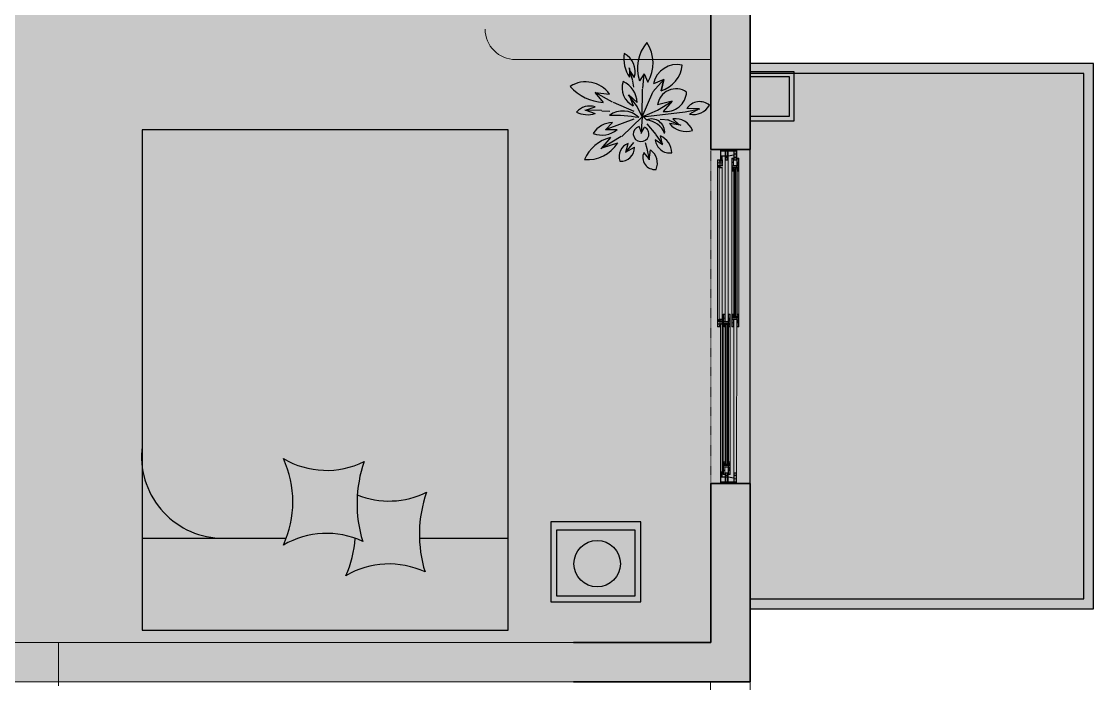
# Model space of a CAD drawing. Header units: feet. Extents: x 600 to 2744, y 411 to 1435.
# Drawn here: x 2533.3 to 2744.3, y 549.9 to 680 of the extents above; entities that cross this region are included whole.
import ezdxf

# ---------------------------------------------------------------- set-up
doc = ezdxf.new("R2010")
doc.units = ezdxf.units.FT
doc.linetypes.add('HIDDENX2', pattern=[0.75, 0.5, -0.25])
for name, color, linetype, lineweight in [('FP_A_DOOR_WIN', 140, 'Continuous', 18), ('PQI-A-DOOR', 51, 'Continuous', 18), ('PQI-A-FLOR', 21, 'Continuous', 30), ('PQI-A-HIDN', 31, 'HIDDENX2', 9), ('PQI-A-IN-ELEV', 245, 'Continuous', 9), ('PQI-A-IN-ELEV-LGHT', 201, 'Continuous', 5), ('PQI-A-IN-FURN', 39, 'Continuous', 13), ('PQI-A-STEEL', 153, 'Continuous', 30), ('PQI-A-WALL', 30, 'Continuous', 50), ('PQI-A-WIN', 140, 'Continuous', 13), ('PQI-ST-COLM', 34, 'Continuous', 40)]:
    doc.layers.add(name, color=color, linetype=linetype, lineweight=lineweight)
doc.linetypes.add('ZIGZAG', pattern='A,0.00254,-5.08,[131,ltypeshp.shx,S=5.08,R=0,X=-5.08,Y=0],-10.16,[131,ltypeshp.shx,S=5.08,R=180,X=5.08,Y=0],-5.08', length=20.32254)

# ---------------------------------------------------------------- blocks, each defined once
blk = doc.blocks.new('2track fly')
for p, q in [((74, 59), (74, 34)), ((83, 59), (74, 59)), ((76, 57), (76, 34)), ((81, 57), (76, 57)), ((81, 57), (81, 34)), ((83, 59), (83, 6)), ((14, 54), (0, 54)), ((0, 54), (0, 0.5)), ((0, 5.5), (0, 2.5)), ((0.5, 0), (2, 0)), ((2, 52), (2, 8.5)), ((12, 52), (2, 52)), ((12, 42), (2, 42)), ((12, 40), (2, 40)), ((2, 24), (12, 24)), ((2, 23), (12, 23)), ((2, 5.5), (2, 2.5)), ((2, 5.5), (2, 2.5)), ((2, 0), (2.9, 0.9)), ((2.5, 8), (12, 8)), ((2.5, 6), (11.5, 6)), ((2.5, 2), (3, 2)), ((3, 2), (3, 1.2)), ((11, 2), (11.5, 2)), ((11, 2), (11, 1.4)), ((11.3, 0.7), (11.9, 0.1)), ((12, 52), (12, 8)), ((12, 5.5), (12, 2.5)), ((12.2, 0), (14, 0)), ((14, 54), (14, 29)), ((14, 27), (14, 8)), ((14, 8), (44, 8)), ((14, 5.5), (14, 2.5)), ((14, 0), (14.9, 0.9)), ((14.5, 6), (37.4, 6)), ((14.5, 2), (15, 2)), ((15, 2), (15, 1.2)), ((36.9, 2), (37.4, 2)), ((36.9, 2), (36.9, 1.4)), ((37.2, 0.7), (37.7, 0.1)), ((37.9, 5.5), (37.9, 2.5)), ((38.1, 0), (39.9, 0)), ((39.9, 5.5), (39.9, 2.5)), ((39.9, 0), (40.7, 0.9)), ((55.5, 6), (40.4, 6)), ((40.4, 6), (58.8, 6)), ((40.4, 2), (40.9, 2)), ((40.9, 2), (40.9, 1.2)), ((58, 54), (44, 54)), ((44, 54), (44, 34)), ((44, 32), (44, 8)), ((46, 52), (46, 34)), ((56, 52), (46, 52)), ((56, 42), (46, 42)), ((56, 40), (46, 40)), ((46, 32), (46, 8.5)), ((46.5, 8), (56, 8)), ((46.5, 6), (55.5, 6)), ((46.5, 6), (55.5, 6)), ((46.5, 6), (55.5, 6)), ((56, 52), (56, 34)), ((56, 32), (56, 8)), ((58.3, 2), (58.8, 2)), ((58.3, 2), (58.3, 1.4)), ((58.5, 8), (80.5, 8)), ((58.8, 6), (58.5, 6)), ((58.6, 0.7), (59.2, 0.1)), ((59.3, 5.5), (59.3, 2.5)), ((59.6, 0), (61.3, 0)), ((61.3, 5.5), (61.3, 2.5)), ((61.3, 0), (62.2, 0.9)), ((80.5, 6), (61.8, 6)), ((61.8, 6), (80.5, 6)), ((61.8, 2), (62.3, 2)), ((62.3, 2), (62.3, 1.2)), ((80.5, 2), (80, 2)), ((80, 2), (80, 1.2)), ((81, 0), (80.1, 0.9)), ((81, 5.5), (81, 2.5)), ((81, 5.5), (81, 2.5)), ((82.5, 0), (81, 0)), ((83, 6), (83, 0.5))]:
    blk.add_line(p, q)
for points in [[(14, 29), (43.8, 34, -0.018535), (44, 34, -0.018535)], [(58, 54), (58, 34.5, 0.414214), (58.5, 34), (74, 34)], [(58, 8.5), (58, 31.5, -0.414214), (58.5, 32), (80.5, 32, -0.414214), (81, 31.5), (81, 8.5)]]:
    blk.add_lwpolyline(points, format="xyb")
for points in [[(14, 27), (44, 32)], [(46, 34), (56, 34)], [(46, 32), (56, 32)], [(76, 34), (81, 34)]]:
    blk.add_lwpolyline(points)
for centre, radius, start, end in [((0.5, 0.5), 0.5, 180, 270), ((2.5, 8.5), 0.5, 180, 270), ((2.5, 5.5), 0.5, 90, 180), ((2.5, 2.5), 0.5, 180, 270), ((2.5, 1.2), 0.5, 315, 0), ((12, 1.4), 1, 180, 225), ((11.5, 5.5), 0.5, 0, 90), ((11.5, 2.5), 0.5, 270, 0), ((12.2, 0.5), 0.5, 225, 270), ((14.5, 5.5), 0.5, 90, 180), ((14.5, 2.5), 0.5, 180, 270), ((14.5, 1.2), 0.5, 315, 0), ((37.9, 1.4), 1, 180, 225), ((37.4, 5.5), 0.5, 0, 90), ((37.4, 2.5), 0.5, 270, 0), ((38.1, 0.5), 0.5, 225, 270), ((40.4, 5.5), 0.5, 90, 180), ((40.4, 2.5), 0.5, 180, 270), ((40.4, 1.2), 0.5, 315, 0), ((46.5, 8.5), 0.5, 180, 270), ((58.5, 8.5), 0.5, 180, 270), ((59.3, 1.4), 1, 180, 225), ((58.8, 5.5), 0.5, 0, 90), ((58.8, 2.5), 0.5, 270, 0), ((59.6, 0.5), 0.5, 225, 270), ((61.8, 5.5), 0.5, 90, 180), ((61.8, 2.5), 0.5, 180, 270), ((61.8, 1.2), 0.5, 315, 0), ((80.5, 1.2), 0.5, 180, 225), ((80.5, 8.5), 0.5, 270, 0), ((80.5, 5.5), 0.5, 0, 90), ((80.5, 2.5), 0.5, 270, 0), ((82.5, 0.5), 0.5, 270, 0)]:
    blk.add_arc(centre, radius, start, end)
blk = doc.blocks.new('windowsashfly')
for p, q in [((5, 61), (5, 0)), ((7, 61), (7, 58.5)), ((13.5, 65), (9, 65)), ((11, 63), (9, 63)), ((11, 56.5), (9, 56.5)), ((11.5, 62.5), (11.5, 62.5)), ((11.5, 57), (11.5, 57)), ((12.5, 62), (12, 62)), ((12.5, 57.5), (12, 57.5)), ((13.5, 65), (13.5, 63)), ((13.5, 55), (13.5, 56.5)), ((5, 0), (14.5, 0)), ((11.9, 54.5), (7, 54.5)), ((7, 54.5), (7, 2)), ((13.5, 21.1), (7, 21.1)), ((13.5, 20.1), (7, 20.1)), ((7, 2), (13.5, 2)), ((9.8, 21.1), (12.8, 44.7)), ((11.9, 54.5), (10.1, 50.1)), ((10.8, 21.1), (13.8, 44.5)), ((13, 54.5), (11, 49.7)), ((13.5, 2), (13.5, 39.2)), ((13.5, 39.2), (39, 39.2)), ((14.5, 2), (14.5, 37.2)), ((31.5, 37.2), (14.5, 37.2)), ((14.5, 0), (15.5, 2)), ((15.5, 2), (14.5, 2)), ((17, 46.7), (15, 45.8)), ((17.3, 45.7), (15.5, 44.9)), ((18, 47), (30, 47)), ((18.2, 46), (39, 46)), ((31.5, 0), (30.5, 2)), ((30.5, 2), (31.5, 2)), ((31, 52), (31, 48)), ((31, 52), (32, 52)), ((31.5, 2), (31.5, 37.2)), ((32.5, 2), (32.5, 38.2)), ((32.5, 38.2), (39, 38.2)), ((32.5, 21.1), (39, 21.1)), ((32.5, 20.1), (39, 20.1)), ((32.5, 2), (39, 2)), ((33, 51), (33, 48)), ((34, 47), (38, 47)), ((38.9, 48.3), (38.2, 50.7)), ((39, 46), (39, 2)), ((39.1, 52), (41, 52)), ((41, 52), (41, 0)), ((31.5, 0), (41, 0))]:
    blk.add_line(p, q)
for centre, radius, start, end in [((9, 61), 4, 90, 180), ((9, 61), 2, 90, 180), ((9, 58.5), 2, 180, 270), ((11, 62.5), 0.5, 0, 90), ((11, 57), 0.5, 270, 0), ((12, 62.5), 0.5, 180, 270), ((12, 57), 0.5, 90, 180), ((12.5, 63), 1, 270, 0), ((12.5, 56.5), 1, 0, 90), ((13, 55), 0.5, 270, 0), ((13.8, 48.5), 4, 157.3829, 255.5225), ((13.8, 48.5), 3, 157.3829, 295.014), ((13.8, 48.5), 4, 270, 295.014), ((18, 45), 2, 90, 119.7184), ((18.2, 44), 2, 90, 119.7184), ((30, 48), 1, 270, 0), ((32, 51), 1, 0, 90), ((34, 48), 1, 180, 270), ((38, 48), 1, 270, 16.6761), ((39.1, 51), 1, 90, 196.6761)]:
    blk.add_arc(centre, radius, start, end)
blk = doc.blocks.new('flyscreen sash')
for p, q in [((-27, 30), (-17, 40)), ((-27, 30), (-27, 0)), ((-27, 0), (-12.6, 0)), ((-16.2, 38), (-25, 29.2)), ((-25, 29.2), (-25, 15.9)), ((-25, 28.3), (-14.1, 28.3)), ((-25, 15.9), (-14.1, 15.9)), ((-25, 14.4), (-25, 2)), ((-25, 14.4), (-14.1, 14.4)), ((-25, 2), (-17.1, 2)), ((-23.9, 30.3), (-14.1, 30.3)), ((-3, 40), (-17, 40)), ((-16.6, 2.5), (-16.6, 7.5)), ((-10, 38), (-16.2, 38)), ((-15.6, 2.5), (-15.6, 7.5)), ((-15.1, 9), (-14.1, 9)), ((-15.1, 8), (-13.1, 8)), ((-15.1, 2), (-13.1, 2)), ((-14.1, 38), (-14.1, 30.3)), ((-14.1, 28.3), (-14.1, 15.9)), ((-14.1, 14.4), (-14.1, 9)), ((-13.1, 38), (-13.1, 30.3)), ((-10, 30.3), (-13.1, 30.3)), ((-13.1, 30.3), (-10, 30.3)), ((-13.1, 28.3), (-3.5, 28.3)), ((-13.1, 28.3), (-13.1, 15.9)), ((-13.1, 15.9), (-2, 15.9)), ((-13.1, 8), (-13.1, 7)), ((-13.1, 7), (-12.6, 7)), ((-13.1, 3), (-12.6, 3)), ((-13.1, 2), (-13.1, 3)), ((-12.6, 14.4), (-2, 14.4)), ((-12.6, 14.4), (-12.6, 7)), ((-12.6, 0), (-12.6, 3)), ((-10, 38), (-10, 37.7)), ((-10, 30.3), (-10, 30.6)), ((-3.5, 38), (-9.5, 38)), ((-9.5, 38), (-9.5, 37.7)), ((-9.5, 30.3), (-9.5, 30.6)), ((-3.5, 30.3), (-9.5, 30.3)), ((-9.5, 30.3), (-1.5, 30.3)), ((-4, 18.8), (-4, 23.8)), ((-3.5, 38), (-3.5, 37.5)), ((-3.5, 37.5), (-3, 38)), ((-3.5, 30.3), (-3.5, 30.8)), ((-3.5, 30.8), (-3, 30.3)), ((-3, 40), (-3, 38)), ((-3, 18.8), (-3, 23.8)), ((-2.5, 25.3), (0, 25.3)), ((-2.5, 24.3), (-0.5, 24.3)), ((-2.5, 18.3), (-0.5, 18.3)), ((-2.5, 17.3), (0, 17.3)), ((-2, 25.3), (-2, 26.8)), ((-2, 15.9), (-2, 17.3)), ((-2, 0), (-2, 14.4)), ((-2, 0), (0, 0)), ((-0.5, 24.3), (-0.5, 23.3)), ((-0.5, 23.3), (0, 23.3)), ((-0.5, 19.3), (0, 19.3)), ((-0.5, 18.3), (-0.5, 19.3)), ((0, 23.3), (0, 28.8)), ((0, 0), (0, 19.3)), ((0, 18.3), (0, 19.3))]:
    blk.add_line(p, q)
for centre, radius, start, end in [((-17.1, 2.5), 0.5, 270, 0), ((-15.1, 7.5), 1.5, 90, 180), ((-15.1, 7.5), 0.5, 90, 180), ((-15.1, 2.5), 0.5, 180, 270), ((-9.8, 37.7), 0.25, 180, 360), ((-9.8, 30.6), 0.25, 0, 180), ((-2.5, 23.8), 1.5, 90, 180), ((-2.5, 18.8), 1.5, 180, 270), ((-3.5, 26.8), 1.5, 0, 90), ((-2.5, 23.8), 0.5, 90, 180), ((-2.5, 18.8), 0.5, 180, 270), ((-1.5, 28.8), 1.5, 0, 90)]:
    blk.add_arc(centre, radius, start, end)
blk = doc.blocks.new('sd51')
at = {"layer": 'FP_A_DOOR_WIN', "ltscale": 100}
for p, q in [((-90.1, 1607), (-72.6, 1607)), ((-72.6, 1607), (-90.1, 1601)), ((-90.1, 1607), (-72.6, 1601)), ((-90.1, 1601), (-90.1, 1607)), ((-90.1, 1601), (-72.6, 1601)), ((-72.6, 1601), (-72.6, 1607)), ((-134.1, 98), (-116.6, 98)), ((-116.6, 92), (-134.1, 98)), ((-134.1, 92), (-116.6, 98)), ((-134.1, 98), (-134.1, 92)), ((-134.1, 92), (-116.6, 92)), ((-116.6, 98), (-116.6, 92))]:
    blk.add_line(p, q, dxfattribs=at)
for points in [[(-68.3, 1589.3), (-68.9, 1589), (-72.1, 1589), (-72.1, 1591), (-71.6, 1591), (-71.1, 1590.5), (-70.6, 1590), (-69.3, 1590), (-68.7, 1590.3), (-63.9, 1594.7), (-63.6, 1595.4), (-63.6, 1596.7), (-71.1, 1596.7), (-71.1, 1596.2), (-71.6, 1595.7), (-72.1, 1595.7), (-72.1, 1601.1), (-68.6, 1601.1), (-68.1, 1601.8), (-69.1, 1607), (-68.1, 1607), (-67, 1601.5), (-66.5, 1601.1), (-62.6, 1601.1), (-62.6, 1595), (-62.9, 1594.2)], [(-71.1, 1597.7), (-63.6, 1597.7), (-63.6, 1600.1), (-71.1, 1600.1)], [(-112.8, 109.7), (-113.4, 110), (-116.6, 110), (-116.6, 108), (-116.1, 108), (-115.6, 108.5), (-115.1, 109), (-113.8, 109), (-113.2, 108.7), (-108.4, 104.3), (-108.1, 103.6), (-108.1, 102.3), (-115.6, 102.3), (-115.6, 102.8), (-116.1, 103.3), (-116.6, 103.3), (-116.6, 97.9), (-113.1, 97.9), (-112.6, 97.2), (-113.6, 92), (-112.6, 92), (-111.5, 97.5), (-111, 97.9), (-107.1, 97.9), (-107.1, 104), (-107.4, 104.8)], [(-115.6, 101.3), (-108.1, 101.3), (-108.1, 98.9), (-115.6, 98.9)]]:
    blk.add_lwpolyline(points, close=True, dxfattribs=at)
at = {"layer": 'PQI-A-FLOR', "ltscale": 2.5}
blk.add_line((-200, 1699), (-200, 0), dxfattribs=at)
at = {"layer": 'PQI-A-HIDN'}
blk.add_line((0, 1699), (0, 0), dxfattribs=at)
at = {"layer": 'PQI-A-IN-ELEV-LGHT', "ltscale": 100}
for p, q in [((-131.6, 865.8), (-131.6, 1645.5)), ((-117.6, 865.8), (-117.6, 1645.5)), ((-57.6, 1645.5), (-57.6, 903)), ((-57.6, 1640.5), (-57.6, 888.6)), ((-48.6, 1645.5), (-48.6, 903)), ((-48.6, 1640.5), (-48.6, 888.6)), ((-98.6, 1593), (-98.6, 890)), ((-62.6, 1595), (-62.6, 890)), ((-87.6, 54), (-87.6, 875.2)), ((-73.6, 54), (-73.6, 875.2)), ((-142.6, 842), (-142.6, 97)), ((-106.6, 844), (-106.6, 97)), ((-43.1, 863), (-43.1, 93)), ((-33.1, 873), (-33.1, 83))]:
    blk.add_line(p, q, dxfattribs=at)
at = {"layer": 'PQI-A-WIN', "ltscale": 100}
for p, q in [((-90.1, 891), (-90.1, 1601)), ((-84.1, 891), (-84.1, 1601)), ((-78.6, 891), (-78.6, 1601)), ((-72.6, 891), (-72.6, 1601)), ((-90.1, 891), (-72.6, 891)), ((-72.6, 885), (-90.1, 891)), ((-90.1, 885), (-72.6, 891)), ((-90.1, 891), (-90.1, 885)), ((-90.1, 885), (-72.6, 885)), ((-72.6, 891), (-72.6, 885)), ((-134.1, 856), (-116.6, 856)), ((-116.6, 856), (-134.1, 850)), ((-134.1, 856), (-116.6, 850)), ((-134.1, 850), (-134.1, 856)), ((-134.1, 98), (-134.1, 850)), ((-134.1, 850), (-116.6, 850)), ((-128.1, 98), (-128.1, 850)), ((-122.6, 98), (-122.6, 850)), ((-116.6, 850), (-116.6, 856)), ((-116.6, 98), (-116.6, 850))]:
    blk.add_line(p, q, dxfattribs=at)
at = {"layer": 'PQI-A-WIN', "linetype": 'ZIGZAG', "ltscale": 0.01}
blk.add_line((-57.1, 91), (-57.1, 869), dxfattribs=at)
at = {"layer": 'PQI-A-WIN', "ltscale": 100}
for points in [[(-68.8, 902.7), (-69.4, 903), (-72.6, 903), (-72.6, 901), (-72.1, 901), (-71.6, 901.5), (-71.1, 902), (-69.8, 902), (-69.2, 901.7), (-64.4, 897.3), (-64.1, 896.6), (-64.1, 895.4), (-71.6, 895.4), (-71.6, 895.9), (-72.1, 896.4), (-72.6, 896.4), (-72.6, 890.9), (-69.1, 890.9), (-68.6, 890.2), (-69.6, 885), (-68.6, 885), (-67.5, 890.5), (-67, 890.9), (-63.1, 890.9), (-63.1, 897), (-63.4, 897.8)], [(-71.6, 894.4), (-64.1, 894.4), (-64.1, 891.9), (-71.6, 891.9)], [(-112.3, 838.3), (-112.9, 838), (-116.1, 838), (-116.1, 840), (-115.6, 840), (-115.1, 839.5), (-114.6, 839), (-113.3, 839), (-112.7, 839.3), (-107.9, 843.7), (-107.6, 844.4), (-107.6, 845.7), (-115.1, 845.7), (-115.1, 845.2), (-115.6, 844.7), (-116.1, 844.7), (-116.1, 850.1), (-112.6, 850.1), (-112.1, 850.8), (-113.1, 856), (-112.1, 856), (-111, 850.5), (-110.5, 850.1), (-106.6, 850.1), (-106.6, 844), (-106.9, 843.2)], [(-115.1, 846.7), (-107.6, 846.7), (-107.6, 849.1), (-115.1, 849.1)]]:
    blk.add_lwpolyline(points, close=True, dxfattribs=at)
at = {"layer": 'FP_A_DOOR_WIN', "ltscale": 100, "xscale": -1}
for name, p, rotation in [('2track fly', (-131.6, 1699.5), 180), ('windowsashfly', (-103.6, 1654), 180), ('flyscreen sash', (-60.1, 53), 359.9999999997831)]:
    blk.add_blockref(name, p, dxfattribs=dict(at, rotation=rotation))
at = {"layer": 'FP_A_DOOR_WIN', "ltscale": 100}
for name, p in [('windowsashfly', (-147.6, 45)), ('2track fly', (-131.6, 0))]:
    blk.add_blockref(name, p, dxfattribs=at)
at = {"layer": 'PQI-A-WIN', "ltscale": 100, "xscale": -1, "rotation": 180}
blk.add_blockref('windowsashfly', (-147.6, 903), dxfattribs=at)
at = {"layer": 'PQI-A-WIN', "ltscale": 100}
blk.add_blockref('windowsashfly', (-103.6, 838), dxfattribs=at)
at = {"layer": 'PQI-A-WIN', "ltscale": 100, "rotation": 180.0000000002448}
blk.add_blockref('flyscreen sash', (-60.1, 903), dxfattribs=at)
blk = doc.blocks.new('z_109')
at = {"color": 3, "linetype": 'Continuous'}
for p, q in [((-93.8, 293.8), (-121.7, 396.4)), ((-14.4, 233.6), (-4.7, 350.4)), ((-85.3, 244.1), (-94.4, 292.7)), ((65, 208.9), (149.6, 306.7)), ((-253.8, 128), (-391.6, 201.8)), ((-60.9, 91.7), (-127.6, 186)), ((-19.6, 10.5), (-18, 230)), ((-19.6, 10.5), (65, 204.6)), ((-83.6, 53.9), (-246.4, 124.8)), ((-19.6, 10.5), (-60.9, 91.7)), ((101.8, 63.8), (216.8, 135.4)), ((-342, 60.3), (-471.9, 63)), ((-275.7, 53), (-338.5, 56.9)), ((-19.6, 10.5), (-181.1, -143.2)), ((-19.6, 10.5), (-24.2, -64.6)), ((-19.6, 10.5), (101.8, 63.8)), ((-19.6, 10.5), (-14.3, 11.4)), ((-14.3, 11.4), (319, 50.5)), ((-14.3, 11.4), (-13.4, 12.7)), ((-13.4, 12.7), (13.4, -12.7)), ((-177.8, -41.4), (-312.5, -91.6)), ((-86.1, -7.9), (-177.8, -41.4)), ((-24.2, -64.6), (-28.2, -121)), ((15.9, -43.2), (88.2, -126.5)), ((122.5, -7.9), (193.1, -11)), ((176.2, -10.2), (284.5, -54.4)), ((-186.9, -142.9), (-344.9, -240)), ((87.3, -129.3), (139.6, -204.2)), ((-88.6, -191.8), (-150.4, -266.6)), ((3.5, -191.8), (15.9, -238.1)), ((15.9, -238.1), (35.2, -326.4))]:
    blk.add_line(p, q, dxfattribs=at)
at = {"color": 82, "linetype": 'Continuous'}
for p, q in [((-120.7, 392.8), (-119, 324)), ((-120.3, 377.4), (-82.1, 322.4)), ((-4.7, 350.4), (-41.8, 295.2)), ((-4.7, 350.4), (24.2, 283.6)), ((149.6, 306.7), (68.1, 272.4)), ((129.3, 216), (149.6, 306.7)), ((149.6, 306.7), (129.3, 216)), ((-391.5, 201.8), (-278.3, 190.4)), ((-389.8, 201.6), (-326.7, 125.3)), ((-126.1, 183.9), (-59.8, 124.6)), ((-120.3, 175.7), (-91.5, 97.7)), ((65, 204.6), (65, 204.6)), ((-467.5, 62.9), (-391.6, 89.6)), ((216.8, 135.4), (101.3, 104.7)), ((216.8, 135.4), (144.5, 54.6)), ((-463.4, 64.3), (-391.5, 36.9)), ((319, 50.5), (433.6, 75.1)), ((428.9, 74.1), (332.5, 76.8)), ((428.1, 74.1), (353.4, 32.3)), ((-308.1, -89.9), (-254.4, -32.6)), ((-25.6, -113), (-45, -65.8)), ((-27.9, -117.3), (-2.3, -69.4)), ((283.1, -53.8), (196.2, -42.2)), ((272.8, -52.5), (222, -4.2)), ((-342.2, -238.3), (-268.6, -151.1)), ((-305.8, -89.1), (-217, -88.2)), ((140.4, -205.5), (123.1, -139.2)), ((-328.5, -229.9), (-213.2, -194.7)), ((-150.6, -266.9), (-80.7, -228.2)), ((-149.9, -266), (-130.8, -198.8)), ((35.2, -326.5), (45.1, -249.3)), ((141.1, -208), (83.6, -170.3)), ((33.8, -320.1), (-6.3, -268.4))]:
    blk.add_line(p, q, dxfattribs=at)
for centre, radius, start, end in [((262.2, 393.4), 319.4, 140.56297, 197.89879), ((-221.5, 433.3), 287.6, 328.64575, 34.53287), ((84.2, 468), 249.1, 170.30295, 215.32625), ((-234.9, 368.4), 159.6, 343.25336, 62.52387), ((255.6, 231.5), 191.8, 77.73181, 167.68045), ((55.5, 446.9), 242.5, 287.7269, 353.36887), ((-464.4, 59.2), 227.7, 35.17248, 122.59756), ((-20.9, 238.7), 157.6, 161.45006, 243.41496), ((-251.5, 114.8), 192, 2.91361, 65.00186), ((-304.3, 504.2), 379.6, 221.83838, 266.60269), ((246.7, 85.9), 146.6, 55.28241, 172.6291), ((166.6, 217.1), 164, 262.28955, 356.2544), ((-434.4, -39.4), 135.9, 71.64136, 139.58925), ((434.4, 8.1), 122.9, 51.11109, 145.96542), ((384.1, 175.1), 146, 257.85489, 330.74207), ((-450, 225.2), 197.1, 243.51988, 287.25995), ((-172.9, -117.6), 175.2, 44.38374, 127.10574), ((-243.2, -1062.9), 1085.6, 79.62391, 91.86557), ((-246.3, -222.4), 190, 92.44891, 147.08174), ((-31.3, -123), 58.9, 103.41061, 268.14798), ((-25.7, -123.5), 58.9, 262.59222, 66.65813), ((52.6, -110.1), 105, 354.79868, 111.90052), ((1.6, -181.5), 167.4, 21.69218, 85.22774), ((324.6, 60.3), 164.3, 218.62317, 288.40988), ((240.6, -148.9), 145.9, 21.45586, 97.31066), ((-198.2, -444.5), 301.7, 103.49904, 156.82651), ((-336.9, 52.1), 184.6, 248.09316, 310.52899), ((66, -275.9), 148.2, 1.49242, 67.35965), ((-454.6, -39.5), 287, 265.81561, 327.26263), ((-93.8, -301), 108.7, 109.89362, 199.30615), ((-186.1, -231.9), 105.5, 264.42316, 2.02215), ((-27.8, -353.9), 127.5, 337.31146, 55.09781), ((196.5, -160), 113.4, 185.18419, 278.92661), ((80, -308.4), 95.1, 155.10918, 275.90378)]:
    blk.add_arc(centre, radius, start, end, dxfattribs=at)

msp = doc.modelspace()

# ---------------------------------------------------------------- hatches: boundary and pattern name
at = {"true_color": 0xd5bc90, "transparency": 33554687}
h = msp.add_hatch(color=43, dxfattribs=at)
h.dxf.hatch_style = 1
h.paths.add_polyline_path([(2609.05, 1253.83), (2621, 1253.83), (2669, 1253.83), (2669, 1270.98), (2676.73, 1270.98), (2676.73, 1336.63), (2669, 1336.63), (2669, 1359.81), (2645.82, 1359.81), (2645.82, 1367.54), (2647.76, 1367.54), (2647.76, 1376.23), (2657.41, 1376.23), (2657.41, 1433.21), (2554.07, 1433.21), (2554.07, 1367.54), (2580.15, 1367.54), (2580.15, 1359.81), (2497.09, 1359.81), (2497.09, 1315.38), (2497.09, 1315.37), (2497.09, 1315.37), (2497.09, 1210.7), (2497.09, 1158.56), (2497.09, 1158.55), (2497.09, 1158.55), (2497.09, 1120.35), (2497.09, 1116.49), (2497.09, 1089.56), (2521.13, 1089.56), (2521.13, 947.18), (2395.14, 947.18), (2395.14, 920.59), (2395.53, 920.59), (2395.53, 873.41), (2395.14, 873.41), (2395.14, 846.85), (2370.28, 846.85), (2320.4, 787), (2317.93, 784.03), (2330.27, 773.74), (2317.68, 758.63), (2311.75, 763.58), (2279.6, 725), (2324.31, 687.74), (2395.1, 687.74), (2395.1, 767.28), (2489.37, 767.28), (2489.37, 767.27), (2489.37, 767.27), (2395.1, 767.28), (2395.1, 703.38), (2426.59, 703.35), (2426.59, 604.19), (2489.36, 604.19), (2489.36, 550.21), (2676.73, 550.21), (2676.73, 564.57), (2744.31, 564.57), (2744.31, 671.77), (2676.73, 671.77), (2676.73, 789.69), (2669.01, 789.69), (2669, 818.71), (2624.57, 818.71), (2624.57, 822.57), (2539.59, 822.57), (2539.59, 793.59), (2535.72, 793.59), (2535.72, 826.44), (2624.58, 826.44), (2669, 826.44), (2669, 851.54), (2676.73, 851.54), (2676.73, 952), (2669, 952), (2669, 965.17), (2639.11, 965.17), (2639.11, 953.99), (2568.68, 953.99), (2568.68, 965.11), (2618.78, 965.11), (2618.78, 969.03), (2574.67, 969.03), (2551.56, 969.1), (2551.56, 968.53), (2538.96, 968.53), (2538.96, 1040.06), (2563.57, 1040.06), (2563.57, 972.9), (2618.78, 972.89), (2669, 972.89), (2669, 1007.65), (2676.73, 1007.65), (2676.73, 1104.02), (2669, 1104.02), (2669, 1104.02), (2640.03, 1104.03), (2640.03, 1100.15), (2539.59, 1100.15), (2539.59, 1094.37), (2535.72, 1094.37), (2535.72, 1116.5), (2531.86, 1116.5), (2531.86, 1120.36), (2535.72, 1120.36), (2535.72, 1196.73), (2539.59, 1196.73), (2539.59, 1168.73), (2618.78, 1168.73), (2618.78, 1168.74), (2629.06, 1168.74), (2629.06, 1225.71), (2535.72, 1225.71), (2535.72, 1229.57), (2609.05, 1229.57)])
h.paths.add_polyline_path([(2499.2, 1261.36), (2499.2, 1333.36), (2576.2, 1333.36), (2576.2, 1261.36)], flags=16)
h.paths.add_polyline_path([(2539.61, 1224.2, -0.60563), (2539.87, 1224.02, 0.245632), (2539.8, 1223.89), (2539.74, 1223.24), (2539.8, 1223.24), (2539.8, 1223.89), (2539.74, 1224.07), (2539.8, 1223.89, -0.364179), (2539.82, 1224.09, -0.605578)], flags=16)
h.paths.add_polyline_path([(2565.65, 1222.5), (2564.1, 1222.5), (2541.35, 1222.66), (2541.35, 1223.08), (2540.96, 1223.08), (2540.96, 1223.47), (2541.35, 1223.47), (2541.35, 1223.89), (2564.1, 1223.89), (2564.1, 1224.05), (2565.65, 1224.05)], flags=16)
h.paths.add_polyline_path([(2534.02, 1276, 0.246476), (2518.41, 1275.26, 0.220001), (2518.41, 1292.26, 0.155694), (2528.36, 1290.01, 0.153607), (2526.81, 1302.07, 0.252076), (2542.7, 1301.48, 0.160281), (2542.41, 1285.8, 0.141471), (2533.2, 1287.25, 0.113909)], flags=0)
h.paths.add_polyline_path([(2595.58, 1190.25, -0.140878), (2597.07, 1187.8, -0.164674), (2596.35, 1175.51), (2589.48, 1175.44, -0.164674), (2588.53, 1187.72, -0.140878), (2589.97, 1190.2, -0.39538)], flags=16)
h.paths.add_polyline_path([(2567.22, 1179.24), (2567.22, 1179.24), (2567.22, 1179.24, 0.493145), (2564.74, 1182.46), (2548.13, 1182.46, 0.493145), (2545.65, 1179.24), (2545.65, 1179.24), (2545.65, 1179.24, -0.493145), (2548.13, 1182.46), (2564.74, 1182.46, -0.493145)], flags=16)
h.paths.add_polyline_path([(2561.31, 1179.1, -0.492589), (2561.31, 1172.38, -0.339953), (2551.58, 1172.38, -0.492589), (2551.58, 1179.1, -0.339953)], flags=16)
h.paths.add_polyline_path([(2557.2, 1173.96, -1), (2555.69, 1173.96, -1)], flags=0)
h.paths.add_polyline_path([(2556.91, 1173.96, -1), (2555.98, 1173.96, -1)], flags=0)
h.paths.add_polyline_path([(2558.18, 1170.27, -0.414214), (2558.79, 1169.67), (2558.79, 1169.7, -0.414214), (2558.18, 1169.09), (2554.79, 1169.09, -0.414214), (2554.18, 1169.7), (2554.18, 1169.67, -0.414214), (2554.79, 1170.27)], flags=16)
h.paths.add_polyline_path([(2520.38, 1337.73), (2504.68, 1337.73), (2504.68, 1355.43), (2520.38, 1355.43)], flags=16)
h.paths.add_polyline_path([(2519.28, 1338.9), (2506.21, 1338.9), (2506.21, 1354.25), (2519.28, 1354.25)], flags=0)
h.paths.add_polyline_path([(2671.7, 1275.34, -0.73289), (2671.75, 1275.32), (2671.75, 1275.32), (2671.75, 1275.39, -0.163011), (2671.59, 1275.27), (2671.59, 1275.17, 0.114024), (2671.73, 1275.29, -0.460682), (2671.59, 1275.4), (2671.59, 1275.27, 0.100411)], flags=16)
h.paths.add_polyline_path([(2671.71, 1274.71), (2671.79, 1274.72), (2671.79, 1274.89), (2671.76, 1274.89, 0.141032)], flags=0)
h.paths.add_polyline_path([(2671.19, 1274.79, 1.27541), (2670.88, 1274.79), (2671.19, 1274.79, -0.413692), (2671.17, 1274.78), (2671.25, 1274.76, -1.105284), (2671.5, 1275.09, 0.597471), (2671.53, 1275.1), (2671.53, 1275.49, 0.493144), (2671.51, 1275.51), (2671.26, 1275.44, 0.27211), (2670.81, 1274.97), (2670.81, 1274.81, 0.41418), (2670.83, 1274.79, 4.059537), (2670.82, 1274.71), (2670.92, 1274.71), (2671.12, 1274.79), (2671.06, 1274.79), (2671.16, 1274.79, 0.871779)], flags=16)
h.paths.add_polyline_path([(2671.32, 1274.16), (2671.3, 1274.33), (2671.26, 1274.33), (2671.3, 1274.16, 1.140281)], flags=16)
h.paths.add_polyline_path([(2671.08, 1272.71), (2671.1, 1272.69), (2671.2, 1272.69), (2671.22, 1272.71), (2671.22, 1272.78), (2671.08, 1272.78)], flags=16)
h.paths.add_polyline_path([(2671.35, 1272.61), (2671.35, 1272.55), (2671.43, 1272.55), (2671.34, 1272.65, -0.142248)], flags=16)
h.paths.add_polyline_path([(2671.23, 1272.65), (2671.32, 1272.65), (2671.32, 1272.62, -0.414214), (2671.29, 1272.58), (2671.23, 1272.58, -1)], flags=16)
h.paths.add_polyline_path([(2673.49, 1273.69, 2.414214), (2673.47, 1273.68), (2673.46, 1273.67), (2673.46, 1273.6), (2673.52, 1273.6)], flags=16)
h.paths.add_polyline_path([(2673.94, 1271.33), (2673.88, 1271.34, -0.414214), (2673.87, 1271.33), (2673.87, 1271.33, 0.999974), (2673.87, 1271.36), (2673.88, 1271.36), (2674.05, 1271.43, -0.999843), (2674.08, 1271.43), (2674.08, 1271.34, 0.414186), (2674.09, 1271.33, 6.38554), (2674.32, 1271.33)], flags=16)
h.paths.add_polyline_path([(2671.93, 1271.33), (2671.87, 1271.34, -0.414214), (2671.86, 1271.33), (2671.86, 1271.33, 0.999974), (2671.86, 1271.36), (2671.87, 1271.36), (2672.04, 1271.43, -0.999827), (2672.07, 1271.43), (2672.07, 1271.34), (2672.24, 1271.34), (2672.24, 1271.44), (2672.08, 1271.36, 0.999988), (2672.08, 1271.33, 5.583651), (2672.28, 1271.33)], flags=16)
h.paths.add_polyline_path([(2672.91, 1274.4, 3.435802), (2672.87, 1274.4), (2672.91, 1273.28, 0.414389), (2672.92, 1273.26), (2673.14, 1273.26, 0.696625), (2673.15, 1273.28), (2673.15, 1273.28), (2673.17, 1273.36), (2673.17, 1273.48), (2673.21, 1274.32, 0.444147), (2673.2, 1274.34), (2672.93, 1274.41), (2672.92, 1274.41, 0.291208)], flags=16)
h.paths.add_polyline_path([(2671.68, 1274.02), (2671.68, 1274.41), (2671.98, 1274.41), (2672.46, 1274.41), (2672.46, 1274.09), (2672.46, 1273.73), (2671.95, 1273.75, 2.414214), (2671.92, 1273.78), (2671.92, 1273.73), (2671.68, 1273.73)], flags=16)
h.paths.add_polyline_path([(2672.58, 1272.48), (2673.15, 1272.48), (2673.26, 1272.39, 0.176325), (2673.33, 1272.36, 1.367938), (2673.46, 1272.54), (2673.37, 1272.46, 1.152522), (2673.59, 1272.52), (2673.54, 1272.52), (2673.54, 1271.33), (2673.07, 1271.33), (2672.65, 1271.33), (2672.29, 1271.33), (2672.29, 1272.3), (2672.23, 1272.36), (2672.03, 1272.45, -0.999776), (2672.03, 1272.48)], flags=16)
h.paths.add_polyline_path([(2671.58, 1299.32, 0.490874), (2671.59, 1299.33, 0.197725), (2671.69, 1299.24, 0.207951)], flags=16)
h.paths.add_polyline_path([(2671.44, 1302.45, -0.299548), (2671.46, 1302.43), (2671.48, 1302.4, -0.782253), (2671.5, 1302.4), (2671.51, 1302.41, 0.353235), (2671.44, 1302.47, 2.421579), (2671.24, 1302.53)], flags=16)
h.paths.add_polyline_path([(2671.53, 1299.66), (2671.53, 1299.4), (2671.28, 1299.47, -0.355682), (2670.8, 1300.12), (2671.12, 1300.12), (2671.25, 1300.15, 1.104884), (2671.53, 1299.92), (2671.53, 1299.77, -0.170211), (2671.74, 1299.61, -0.987771), (2671.7, 1299.58, 0.150367)], flags=16)
h.paths.add_polyline_path([(2671.62, 1300.51), (2671.63, 1300.51), (2671.63, 1300.52, -0.414139)], flags=16)
h.paths.add_polyline_path([(2672.06, 1301.14, 2.414214), (2672.09, 1301.17), (2672.06, 1301.17)], flags=16)
h.paths.add_polyline_path([(2673.31, 1302.04), (2673.22, 1301.91), (2673.33, 1301.9), (2673.33, 1301.91)], flags=16)
h.paths.add_polyline_path([(2673.52, 1301.32), (2673.45, 1301.32, -0.414389), (2673.46, 1301.31), (2673.52, 1301.32)], flags=16)
h.paths.add_polyline_path([(2673.4, 1299.65, 0.185052), (2673.33, 1299.71), (2673.4, 1299.67, -0.414214), (2673.49, 1299.76), (2673.49, 1299.76, -0.414229), (2673.58, 1299.67), (2673.58, 1299.67, 0.414191), (2673.49, 1299.76, 0.296907), (2673.43, 1299.98), (2673.43, 1299.77), (2673.43, 1299.76, -5.89426), (2673.3, 1299.74, -0.540595), (2673.4, 1299.66, -0.59281), (2673.42, 1299.66), (2673.43, 1299.65), (2673.43, 1299.65, 1.123502)], flags=16)
h.paths.add_polyline_path([(2673.37, 1299.52, 0.768527), (2673.42, 1299.59, 0.768527)], flags=16)
h.paths.add_polyline_path([(2673.14, 1299.49), (2673.16, 1299.49), (2673.16, 1299.49), (2673.14, 1299.49)], flags=0)
h.paths.add_polyline_path([(2673.14, 1275.58, -0.350531), (2673.18, 1275.62), (2673.22, 1275.54, 0.166185), (2673.24, 1275.52, 0.32849), (2673.14, 1275.73)], flags=16)
h.paths.add_polyline_path([(2673.51, 1274.64), (2673.6, 1274.64), (2673.78, 1274.56, 0.414478), (2673.79, 1274.57, 1.791939), (2673.6, 1274.64, -0.414209), (2673.66, 1274.58), (2673.52, 1274.64, -0.344654)], flags=16)
h.paths.add_polyline_path([(2671.71, 1274.71), (2671.71, 1274.9), (2671.82, 1274.9), (2671.82, 1277.22), (2671.9, 1297.68), (2671.75, 1297.68), (2671.75, 1300), (2671.71, 1300), (2671.71, 1300.21, -0.259926), (2671.88, 1300.51), (2672.04, 1300.51), (2672.04, 1300.84), (2672.51, 1300.84), (2672.51, 1301.65), (2672.86, 1301.65), (2673.28, 1301.65), (2673.29, 1301.7), (2673.27, 1301.76), (2673.17, 1301.73), (2673.17, 1301.44), (2673.17, 1301.43, 0.20739), (2673.22, 1301.35), (2673.22, 1300.58, 0.02792), (2673.19, 1300.58), (2672.85, 1300.49, -0.242688), (2672.98, 1300.19), (2673.33, 1300.19), (2673.33, 1300.21), (2673.18, 1300.19), (2673.18, 1300), (2673.1, 1297.68), (2673.1, 1299.54), (2673.06, 1299.54), (2673.06, 1297.68), (2672.98, 1277.22), (2673.14, 1277.22), (2673.14, 1275.43), (2673.42, 1275.4, -1), (2673.42, 1275.33), (2673.33, 1275.33), (2673.33, 1275.43), (2673.14, 1275.43), (2673.14, 1274.9), (2673.18, 1274.9), (2673.18, 1274.71), (2673.33, 1274.51), (2673.33, 1274.63), (2673.29, 1274.71)], flags=16)
h.paths.add_polyline_path([(2671.86, 1274.9), (2671.86, 1275.36), (2672.36, 1275.36), (2672.36, 1277.22), (2672.37, 1297.68), (2671.79, 1297.68), (2671.79, 1300.18), (2673.02, 1300.02), (2673.02, 1299.71), (2672.87, 1299.87), (2672.64, 1299.87), (2672.52, 1299.75), (2672.52, 1297.68), (2672.52, 1277.22), (2673.1, 1277.22), (2673.1, 1274.9), (2672.52, 1274.9)], flags=0)
h.paths.add_polyline_path([(2673.06, 1275.36), (2673.06, 1274.9), (2673.02, 1274.9), (2673.02, 1275.08), (2672.48, 1275.08), (2672.48, 1275.36)], flags=0)
h.paths.add_polyline_path([(2673.27, 1272.68), (2673.37, 1272.58), (2673.32, 1272.68)], flags=16)
h.paths.add_polyline_path([(2673.25, 1273.14), (2673.25, 1273.14), (2673.24, 1273.15), (2673.29, 1273.24), (2673.26, 1273.16), (2673.27, 1273.16), (2673.32, 1273.23), (2673.34, 1273.24), (2673.34, 1273.22), (2673.33, 1273.19), (2673.32, 1273.16), (2673.31, 1273.13), (2673.32, 1273.11), (2673.32, 1273.08), (2673.32, 1273.07), (2673.28, 1273.05), (2673.24, 1273.03), (2673.17, 1273.03)], flags=16)
h.paths.add_polyline_path([(2674.2, 1272.76), (2674.2, 1273.14), (2674.1, 1273.24, -0.49737), (2674.09, 1273.22), (2673.9, 1273.22), (2673.91, 1273.25), (2674.08, 1273.56, -1.000029), (2674.1, 1273.56), (2674.1, 1273.56), (2674.2, 1273.45), (2674.57, 1273.35), (2674.57, 1272.39), (2674.57, 1271.94), (2674.57, 1271.33), (2674.32, 1271.33), (2674.32, 1271.94), (2674.07, 1272.38), (2674.17, 1272.38, 0.470619)], flags=16)
h.paths.add_polyline_path([(2674.02, 1273.54, 0.039005), (2674.02, 1273.47, 0.637947)], flags=16)
h.paths.add_polyline_path([(2674.1, 1273.38, 7.771518), (2674.19, 1273.38, -0.714348), (2674.19, 1273.4), (2674.11, 1273.4, 0.449589)], flags=0)
h.paths.add_polyline_path([(2508.32, 1346.81, -1), (2517.45, 1346.81, -1)], flags=0)
h.paths.add_polyline_path([(2580.38, 1363.34, 0.414214), (2580.36, 1363.35, 0.639681), (2580.3, 1363.58), (2580.23, 1363.51), (2580.23, 1363.45, 0.414214), (2580.25, 1363.43, 0.867295), (2580.38, 1363.21)], flags=16)
h.paths.add_polyline_path([(2580.22, 1363.34, -0.414214), (2580.2, 1363.32), (2580.38, 1363.32)], flags=16)
h.paths.add_polyline_path([(2580.38, 1364.34, 0.414214), (2580.36, 1364.36, 0.639681), (2580.3, 1364.58), (2580.23, 1364.51), (2580.23, 1364.45, 0.414214), (2580.25, 1364.43, 0.867295), (2580.38, 1364.21)], flags=16)
h.paths.add_polyline_path([(2580.2, 1364.32), (2580.38, 1364.32), (2580.24, 1364.43, 0.668179), (2580.18, 1364.46, 3.740674)], flags=16)
h.paths.add_polyline_path([(2645.76, 1364.82, -0.668179), (2645.77, 1364.78), (2645.81, 1364.82)], flags=16)
h.paths.add_polyline_path([(2645.79, 1364.89, -0.414214), (2645.81, 1364.87), (2645.73, 1364.8, 0.414214), (2645.71, 1364.82, 1.74005), (2645.5, 1364.89), (2645.71, 1364.89)], flags=16)
h.paths.add_polyline_path([(2645.57, 1364.45, 0.414214), (2645.59, 1364.43, 0.639681), (2645.65, 1364.2), (2645.73, 1364.27), (2645.73, 1364.33, 0.414214), (2645.71, 1364.35, 0.867295), (2645.57, 1364.57)], flags=16)
h.paths.add_polyline_path([(2645.57, 1363.45, 0.414214), (2645.59, 1363.43, 0.639681), (2645.65, 1363.2), (2645.73, 1363.27), (2645.73, 1363.33, 0.414214), (2645.71, 1363.35, 0.867295), (2645.57, 1363.57)], flags=16)
h.paths.add_polyline_path([(2645.76, 1364.35, -1), (2645.76, 1364.31), (2645.73, 1364.31), (2645.73, 1364.47)], flags=0)
h.paths.add_polyline_path([(2645.57, 1362.62, 0.414214), (2645.59, 1362.6, 0.639681), (2645.65, 1362.37), (2645.73, 1362.45), (2645.73, 1362.5, 0.414214), (2645.71, 1362.52, 0.867295), (2645.57, 1362.74)], flags=16)
h.paths.add_polyline_path([(2582.2, 1361.09), (2582.2, 1361.69), (2580.38, 1361.69), (2580.2, 1361.77, -1), (2580.2, 1361.81), (2580.38, 1361.81), (2580.38, 1362.51, 0.414214), (2580.36, 1362.53, 0.639681), (2580.3, 1362.75), (2580.28, 1362.73), (2580.38, 1362.73), (2580.38, 1363.2), (2580.46, 1363.2), (2580.46, 1363.35), (2580.2, 1363.39, -0.414214), (2580.17, 1363.43), (2580.46, 1363.43), (2580.46, 1364.36), (2580.38, 1364.8, 0.414214), (2580.36, 1364.82, 1.74005), (2580.15, 1364.9), (2580.36, 1364.9), (2581.89, 1364.9), (2581.89, 1365.32), (2584.25, 1365.32), (2612.68, 1365.32), (2615.03, 1365.32), (2615.03, 1364.89), (2643.8, 1364.89), (2643.8, 1364.82), (2645.48, 1364.82), (2645.5, 1364.82), (2645.5, 1364.43), (2645.77, 1364.43, -0.806396), (2645.81, 1364.42), (2645.81, 1364.35), (2645.5, 1364.35), (2645.5, 1363.43), (2645.76, 1363.35, -1), (2645.76, 1363.31), (2645.57, 1363.31), (2645.5, 1362.63, 0.414214), (2645.48, 1362.65), (2644.59, 1362.65, 0.414214), (2644.57, 1362.63, 3.460758), (2644.49, 1362.63), (2644.49, 1362.03), (2644.57, 1361.78), (2644.57, 1361.96), (2644.49, 1361.96), (2644.57, 1361.78, 0.414214), (2644.59, 1361.76), (2645.48, 1361.76, 0.437329), (2645.5, 1361.78, 2.54951), (2645.59, 1361.76, 1.74005), (2645.8, 1361.69), (2645.57, 1361.69), (2643.53, 1361.69), (2615.03, 1361.69), (2615.03, 1361.09), (2613.88, 1361.09), (2583.36, 1361.09)], flags=16)
h.paths.add_polyline_path([(2580.2, 1362.49), (2580.23, 1362.49), (2580.22, 1362.51, -0.414214)], flags=16)
h.paths.add_polyline_path([(2581.39, 1363.19), (2581.39, 1363.12), (2581.4, 1363.12)], flags=0)
h.paths.add_polyline_path([(2580.2, 1364.78), (2580.23, 1364.78), (2580.22, 1364.8, -0.414214)], flags=16)
h.paths.add_polyline_path([(2614.96, 1364.91), (2615.03, 1364.95), (2614.96, 1364.95)], flags=0)
h.paths.add_polyline_path([(2644.92, 1364.43), (2644.92, 1364.82), (2644.88, 1364.82), (2644.88, 1364.43)], flags=0)
h.paths.add_polyline_path([(2644.57, 1363.19), (2645.5, 1363.19), (2645.71, 1363.35), (2645.59, 1363.35), (2644.57, 1363.19)], flags=0)
h.paths.add_polyline_path([(2645.57, 1362.73), (2645.5, 1362.73), (2645.5, 1362.6), (2645.57, 1362.6)], flags=16)
h.paths.add_polyline_path([(2614.57, 1362.13), (2614.57, 1362.23), (2614.48, 1362.23), (2614.48, 1362.13)], flags=0)
h.paths.add_polyline_path([(2614.3, 1362.28), (2614.3, 1362.31), (2614.29, 1362.31), (2614.29, 1362.28)], flags=0)
h.paths.add_polyline_path([(2673.35, 1069.7), (2673.44, 1069.7), (2673.44, 1069.73), (2673.35, 1069.73)], flags=24)
h.paths.add_polyline_path([(2673.35, 1036.99), (2673.44, 1036.99), (2673.44, 1037.02), (2673.35, 1037.02)], flags=24)
h.paths.add_polyline_path([(2670.72, 1036.85), (2670.58, 1036.85), (2670.58, 1036.81), (2670.72, 1036.81)], flags=24)
h.paths.add_polyline_path([(2673.25, 1036.14), (2673.25, 1036), (2673.3, 1036), (2673.3, 1036.14)], flags=24)
h.paths.add_polyline_path([(2674.03, 1038.15), (2674.03, 1038.01), (2674.07, 1038.01), (2674.07, 1038.15)], flags=24)
h.paths.add_polyline_path([(2674.07, 1041.37), (2674.07, 1041.52), (2674.03, 1041.52), (2674.03, 1041.37)], flags=24)
h.paths.add_polyline_path([(2673.31, 1038.88), (2673.17, 1038.88), (2673.17, 1038.84), (2673.31, 1038.84)], flags=24)
h.paths.add_polyline_path([(2673.31, 1040.69), (2673.17, 1040.69), (2673.17, 1040.64), (2673.31, 1040.64)], flags=24)
h.paths.add_polyline_path([(2670.72, 1042.72), (2670.58, 1042.72), (2670.58, 1042.67), (2670.72, 1042.67)], flags=24)
h.paths.add_polyline_path([(2673.3, 1043.38), (2673.3, 1043.53), (2673.25, 1043.53), (2673.25, 1043.38)], flags=24)
h.paths.add_polyline_path([(2673.35, 1042.49), (2673.44, 1042.49), (2673.44, 1042.52), (2673.35, 1042.52)], flags=24)
h.paths.add_polyline_path([(2671.4, 1040.51), (2671.4, 1040.65), (2671.35, 1040.65), (2671.35, 1040.51)], flags=24)
h.paths.add_polyline_path([(2670.72, 1069.55), (2670.58, 1069.55), (2670.58, 1069.5), (2670.72, 1069.5)], flags=24)
h.paths.add_polyline_path([(2670.72, 1011.46), (2670.58, 1011.46), (2670.58, 1011.41), (2670.72, 1011.41)], flags=24)
h.paths.add_polyline_path([(2673.3, 1012.12), (2673.3, 1012.27), (2673.25, 1012.27), (2673.25, 1012.12)], flags=24)
h.paths.add_polyline_path([(2673.34, 1011.23), (2673.44, 1011.23), (2673.44, 1011.26), (2673.34, 1011.26)], flags=24)
h.paths.add_polyline_path([(2671.39, 1009.24), (2671.39, 1009.39), (2671.35, 1009.39), (2671.35, 1009.24)], flags=24)
h.paths.add_polyline_path([(2674.07, 1010.11), (2674.07, 1010.26), (2674.02, 1010.26), (2674.02, 1010.11)], flags=24)
h.paths.add_polyline_path([(2673.31, 1009.43), (2673.17, 1009.43), (2673.17, 1009.38), (2673.31, 1009.38)], flags=24)
h.paths.add_polyline_path([(2673.35, 786.06), (2673.44, 786.06), (2673.44, 786.1), (2673.35, 786.1)], flags=24)
h.paths.add_polyline_path([(2673.35, 753.35), (2673.44, 753.35), (2673.44, 753.38), (2673.35, 753.38)], flags=24)
h.paths.add_polyline_path([(2670.72, 753.22), (2670.58, 753.22), (2670.58, 753.17), (2670.72, 753.17)], flags=24)
h.paths.add_polyline_path([(2673.25, 752.51), (2673.25, 752.36), (2673.3, 752.36), (2673.3, 752.51)], flags=24)
h.paths.add_polyline_path([(2674.03, 754.51), (2674.03, 754.37), (2674.07, 754.37), (2674.07, 754.51)], flags=24)
h.paths.add_polyline_path([(2674.07, 757.74), (2674.07, 757.88), (2674.03, 757.88), (2674.03, 757.74)], flags=24)
h.paths.add_polyline_path([(2673.31, 755.24), (2673.17, 755.24), (2673.17, 755.2), (2673.31, 755.2)], flags=24)
h.paths.add_polyline_path([(2673.31, 757.05), (2673.17, 757.05), (2673.17, 757.01), (2673.31, 757.01)], flags=24)
h.paths.add_polyline_path([(2670.72, 759.08), (2670.58, 759.08), (2670.58, 759.04), (2670.72, 759.04)], flags=24)
h.paths.add_polyline_path([(2673.3, 759.75), (2673.3, 759.89), (2673.25, 759.89), (2673.25, 759.75)], flags=24)
h.paths.add_polyline_path([(2673.35, 758.85), (2673.44, 758.85), (2673.44, 758.89), (2673.35, 758.89)], flags=24)
h.paths.add_polyline_path([(2671.4, 756.87), (2671.4, 757.01), (2671.35, 757.01), (2671.35, 756.87)], flags=24)
h.paths.add_polyline_path([(2670.72, 785.91), (2670.58, 785.91), (2670.58, 785.87), (2670.72, 785.87)], flags=24)
h.paths.add_polyline_path([(2670.72, 727.82), (2670.58, 727.82), (2670.58, 727.77), (2670.72, 727.77)], flags=24)
h.paths.add_polyline_path([(2673.3, 728.48), (2673.3, 728.63), (2673.25, 728.63), (2673.25, 728.48)], flags=24)
h.paths.add_polyline_path([(2673.34, 727.59), (2673.44, 727.59), (2673.44, 727.62), (2673.34, 727.62)], flags=24)
h.paths.add_polyline_path([(2671.39, 725.61), (2671.39, 725.75), (2671.35, 725.75), (2671.35, 725.61)], flags=24)
h.paths.add_polyline_path([(2674.07, 726.48), (2674.07, 726.62), (2674.02, 726.62), (2674.02, 726.48)], flags=24)
h.paths.add_polyline_path([(2673.31, 725.79), (2673.17, 725.79), (2673.17, 725.75), (2673.31, 725.75)], flags=24)
h.paths.add_polyline_path([(2672.23, 915.5), (2672.14, 915.5), (2672.14, 915.47), (2672.23, 915.47)], flags=24)
h.paths.add_polyline_path([(2672.24, 948.6), (2672.14, 948.6), (2672.14, 948.57), (2672.24, 948.57)], flags=24)
h.paths.add_polyline_path([(2672.23, 882.61), (2672.14, 882.61), (2672.14, 882.57), (2672.23, 882.57)], flags=24)
h.paths.add_polyline_path([(2674.86, 882.38), (2675, 882.38), (2675, 882.42), (2674.86, 882.42)], flags=24)
h.paths.add_polyline_path([(2672.28, 881.71), (2672.28, 881.57), (2672.33, 881.57), (2672.33, 881.71)], flags=24)
h.paths.add_polyline_path([(2671.51, 883.72), (2671.51, 883.58), (2671.55, 883.58), (2671.55, 883.72)], flags=24)
h.paths.add_polyline_path([(2671.55, 886.94), (2671.55, 887.09), (2671.51, 887.09), (2671.51, 886.94)], flags=24)
h.paths.add_polyline_path([(2672.27, 884.41), (2672.41, 884.41), (2672.41, 884.45), (2672.27, 884.45)], flags=24)
h.paths.add_polyline_path([(2672.27, 886.21), (2672.41, 886.21), (2672.41, 886.26), (2672.27, 886.26)], flags=24)
h.paths.add_polyline_path([(2674.86, 888.24), (2675, 888.24), (2675, 888.29), (2674.86, 888.29)], flags=24)
h.paths.add_polyline_path([(2672.33, 888.95), (2672.33, 889.1), (2672.28, 889.1), (2672.28, 888.95)], flags=24)
h.paths.add_polyline_path([(2672.23, 888.09), (2672.14, 888.09), (2672.14, 888.06), (2672.23, 888.06)], flags=24)
h.paths.add_polyline_path([(2674.23, 886.07), (2674.23, 886.22), (2674.18, 886.22), (2674.18, 886.07)], flags=24)
h.paths.add_polyline_path([(2672.23, 915.5), (2672.14, 915.5), (2672.14, 915.47), (2672.23, 915.47)], flags=24)
h.paths.add_polyline_path([(2674.86, 915.27), (2675, 915.27), (2675, 915.32), (2674.86, 915.32)], flags=24)
h.paths.add_polyline_path([(2672.28, 914.61), (2672.28, 914.46), (2672.33, 914.46), (2672.33, 914.61)], flags=24)
h.paths.add_polyline_path([(2671.51, 916.62), (2671.51, 916.47), (2671.56, 916.47), (2671.56, 916.62)], flags=24)
h.paths.add_polyline_path([(2671.56, 919.84), (2671.56, 919.98), (2671.51, 919.98), (2671.51, 919.84)], flags=24)
h.paths.add_polyline_path([(2672.27, 917.3), (2672.41, 917.3), (2672.41, 917.34), (2672.27, 917.34)], flags=24)
h.paths.add_polyline_path([(2672.27, 919.11), (2672.41, 919.11), (2672.41, 919.15), (2672.27, 919.15)], flags=24)
h.paths.add_polyline_path([(2674.86, 921.14), (2675, 921.14), (2675, 921.18), (2674.86, 921.18)], flags=24)
h.paths.add_polyline_path([(2672.33, 921.85), (2672.33, 921.99), (2672.28, 921.99), (2672.28, 921.85)], flags=24)
h.paths.add_polyline_path([(2672.23, 920.79), (2672.14, 920.79), (2672.14, 920.76), (2672.23, 920.76)], flags=24)
h.paths.add_polyline_path([(2674.23, 918.97), (2674.23, 919.11), (2674.19, 919.11), (2674.19, 918.97)], flags=24)
h.paths.add_polyline_path([(2674.86, 948.18), (2675, 948.18), (2675, 948.22), (2674.86, 948.22)], flags=24)
h.paths.add_polyline_path([(2674.85, 855.32), (2675, 855.32), (2675, 855.36), (2674.85, 855.36)], flags=24)
h.paths.add_polyline_path([(2672.32, 856.03), (2672.32, 856.17), (2672.28, 856.17), (2672.28, 856.03)], flags=24)
h.paths.add_polyline_path([(2672.23, 855.17), (2672.14, 855.17), (2672.14, 855.13), (2672.23, 855.13)], flags=24)
h.paths.add_polyline_path([(2674.23, 853.15), (2674.23, 853.29), (2674.18, 853.29), (2674.18, 853.15)], flags=24)
h.paths.add_polyline_path([(2671.55, 854.02), (2671.55, 854.16), (2671.51, 854.16), (2671.51, 854.02)], flags=24)
h.paths.add_polyline_path([(2672.27, 853.29), (2672.41, 853.29), (2672.41, 853.33), (2672.27, 853.33)], flags=24)
h.paths.add_polyline_path([(2673.35, 1333.02), (2673.45, 1333.02), (2673.45, 1333.06), (2673.35, 1333.06)], flags=24)
h.paths.add_polyline_path([(2673.35, 1300.31), (2673.44, 1300.31), (2673.44, 1300.35), (2673.35, 1300.35)], flags=24)
h.paths.add_polyline_path([(2670.73, 1300.18), (2670.58, 1300.18), (2670.58, 1300.14), (2670.73, 1300.14)], flags=24)
h.paths.add_polyline_path([(2673.26, 1299.47), (2673.26, 1299.33), (2673.3, 1299.33), (2673.3, 1299.47)], flags=24)
h.paths.add_polyline_path([(2674.03, 1301.48), (2674.03, 1301.33), (2674.07, 1301.33), (2674.07, 1301.48)], flags=24)
h.paths.add_polyline_path([(2674.07, 1304.7), (2674.07, 1304.84), (2674.03, 1304.84), (2674.03, 1304.7)], flags=24)
h.paths.add_polyline_path([(2673.31, 1302.21), (2673.17, 1302.21), (2673.17, 1302.16), (2673.31, 1302.16)], flags=24)
h.paths.add_polyline_path([(2673.31, 1304.01), (2673.17, 1304.01), (2673.17, 1303.97), (2673.31, 1303.97)], flags=24)
h.paths.add_polyline_path([(2670.73, 1306.04), (2670.58, 1306.04), (2670.58, 1306), (2670.73, 1306)], flags=24)
h.paths.add_polyline_path([(2673.3, 1306.71), (2673.3, 1306.85), (2673.26, 1306.85), (2673.26, 1306.71)], flags=24)
h.paths.add_polyline_path([(2673.35, 1305.81), (2673.44, 1305.81), (2673.44, 1305.85), (2673.35, 1305.85)], flags=24)
h.paths.add_polyline_path([(2671.4, 1303.83), (2671.4, 1303.98), (2671.35, 1303.98), (2671.35, 1303.83)], flags=24)
h.paths.add_polyline_path([(2670.73, 1332.87), (2670.58, 1332.87), (2670.58, 1332.83), (2670.73, 1332.83)], flags=24)
h.paths.add_polyline_path([(2670.72, 1274.78), (2670.58, 1274.78), (2670.58, 1274.74), (2670.72, 1274.74)], flags=24)
h.paths.add_polyline_path([(2673.3, 1275.45), (2673.3, 1275.59), (2673.25, 1275.59), (2673.25, 1275.45)], flags=24)
h.paths.add_polyline_path([(2673.35, 1274.55), (2673.44, 1274.55), (2673.44, 1274.59), (2673.35, 1274.59)], flags=24)
h.paths.add_polyline_path([(2671.4, 1272.57), (2671.4, 1272.71), (2671.35, 1272.71), (2671.35, 1272.57)], flags=24)
h.paths.add_polyline_path([(2674.07, 1273.44), (2674.07, 1273.58), (2674.03, 1273.58), (2674.03, 1273.44)], flags=24)
h.paths.add_polyline_path([(2673.31, 1272.75), (2673.17, 1272.75), (2673.17, 1272.71), (2673.31, 1272.71)], flags=24)
at = {"layer": 'PQI-A-IN-FURN', "true_color": 0x000000}
h = msp.add_hatch(color=18, dxfattribs=at)
h.dxf.hatch_style = 1
h.paths.add_polyline_path([(2676.73, 670.14), (2676.73, 681.56), (2669, 681.55), (2669, 654.88), (2676.73, 654.88), (2676.73, 660.48), (2676.73, 660.48)])
h = msp.add_hatch(color=18, dxfattribs=at)
h.dxf.hatch_style = 1
h.paths.add_polyline_path([(2676.73, 557.94), (2676.73, 589.21), (2669, 589.21), (2669, 557.94), (2641.96, 557.94), (2540.62, 557.94), (2540.62, 550.21), (2641.96, 550.21), (2641.96, 550.22), (2676.73, 550.22)])
h = msp.add_hatch(color=18, dxfattribs=at)
h.dxf.hatch_style = 1
h.paths.add_polyline_path([(2540.62, 557.94), (2497.09, 557.94), (2497.09, 550.21), (2540.62, 550.21)])

# ---------------------------------------------------------------- linework, layer by layer
for p, q in [((2629.09, 658.76), (2557.09, 658.76)), ((2557.09, 658.76), (2557.09, 596.49)), ((2629.09, 560.4), (2629.09, 658.76)), ((2557.09, 596.49), (2557.09, 560.4)), ((2637.54, 581.65), (2637.54, 565.95)), ((2655.24, 581.65), (2637.54, 581.65)), ((2655.24, 565.95), (2655.24, 581.65)), ((2557.09, 578.45), (2585.45, 578.45)), ((2611.66, 578.45), (2629.09, 578.45)), ((2637.54, 565.95), (2655.24, 565.95)), ((2557.09, 560.4), (2629.09, 560.4))]:
    msp.add_line(p, q)
msp.add_lwpolyline([(2584.88, 577.1, 0.220001), (2584.88, 594.1, 0.252076), (2600.78, 593.51, 0.160281), (2600.49, 577.83, 0.246476)], format="xyb", close=True)
msp.add_lwpolyline([(2599.43, 586.96, 0.2122), (2613.05, 587.48, 0.160281), (2612.76, 571.81, 0.246476), (2597.16, 571.08, 0.094605), (2599, 578.45)], format="xyb")
msp.add_lwpolyline([(2638.72, 580.12), (2654.07, 580.12), (2654.07, 567.05), (2638.72, 567.05)], close=True)
msp.add_circle((2646.63, 573.44), 4.56)
msp.add_arc((2573.09, 594.55), 16.12, 173.063, 267.0494)
at = {"layer": 'PQI-A-IN-ELEV'}
for points in [[(2668.96, 550.22), (2669.16, 492.72), (2655.39, 426.97)], [(2676.73, 550.21), (2676.73, 491.18), (2662.47, 421.06)]]:
    msp.add_lwpolyline(points, dxfattribs=at)
at = {"layer": 'PQI-A-IN-FURN'}
for p, q in [((2669, 672.55), (2669, 681.55)), ((2630.58, 672.55), (2669, 672.55)), ((2641.96, 557.94), (2497.09, 557.94)), ((2540.62, 550.21), (2540.62, 557.94)), ((2497.09, 550.21), (2641.96, 550.21)), ((2540.62, 549.45), (2540.62, 550.21))]:
    msp.add_line(p, q, dxfattribs=at)
msp.add_arc((2630.58, 678.55), 6, 180, 269.999, dxfattribs=at)
at = {"layer": 'PQI-A-STEEL'}
for points in [[(2676.73, 564.57), (2744.31, 564.57), (2744.31, 671.77), (2676.73, 671.77)], [(2676.73, 566.5), (2742.38, 566.5), (2742.38, 669.84), (2676.73, 669.84)], [(2676.73, 661.45), (2684.46, 661.45), (2684.46, 669.17), (2676.73, 669.17)]]:
    msp.add_lwpolyline(points, dxfattribs=at)
msp.add_lwpolyline([(2685.42, 660.48), (2685.42, 670.14), (2676.73, 670.14), (2676.73, 660.48)], close=True, dxfattribs=at)
at = {"layer": 'PQI-A-WALL', "color": 0, "lineweight": 35, "ltscale": 1000}
msp.add_lwpolyline([(2669, 654.88), (2676.73, 654.88), (2676.73, 681.56), (2669, 681.56)], close=True, dxfattribs=at)
msp.add_lwpolyline([(2676.73, 557.93), (2676.73, 557.93), (2676.73, 589.21), (2669, 589.21), (2669, 557.94)], dxfattribs=at)
at = {"layer": 'PQI-ST-COLM', "color": 0, "lineweight": 35}
for p, q in [((2669, 557.94), (2641.96, 557.94)), ((2676.73, 550.22), (2676.73, 557.94)), ((2641.96, 550.22), (2676.73, 550.22))]:
    msp.add_line(p, q, dxfattribs=at)

# ---------------------------------------------------------------- block references
at = {"xscale": 0.0249544868856968, "yscale": 0.0249544868856968, "zscale": 0.0249544868856968}
msp.add_blockref('z_109', (2655.99, 661.01), dxfattribs=at)
at = {"layer": 'PQI-A-DOOR', "ltscale": 1000, "xscale": 0.03863196438221001, "yscale": 0.03863196438221001, "zscale": 0.03863196438221001, "rotation": 179.9972457711967}
msp.add_blockref('sd51', (2669, 654.88), dxfattribs=at)

doc.saveas('drawing.dxf')
